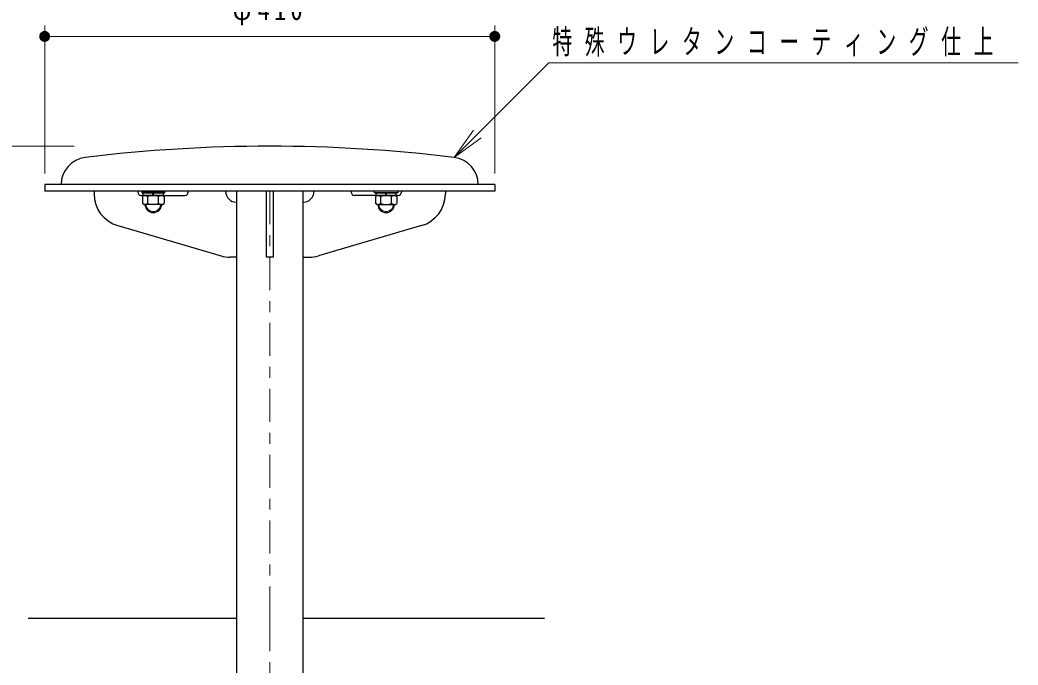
# Model space of a CAD drawing. Units: millimetres on the paper, scale 1:10. Extents: x -385 to 0, y 0 to 267.
# Drawn here: x -320.7 to -229.8, y 118.8 to 177.5 of the extents above; entities that cross this region are included whole.
import ezdxf

# ---------------------------------------------------------------- set-up
doc = ezdxf.new("R2010")
doc.units = ezdxf.units.MM
doc.linetypes.add('USER1', pattern=[4.5, 2.5, -2])
doc.linetypes.add('USER2', pattern=[6, 3, -1, 1, -1])
doc.layers.add('LY_1', color=7, linetype='Continuous', lineweight=25)
doc.styles.add('ＭＳ ゴシック', font='')
doc.styles.get('ＭＳ ゴシック').set_extended_font_data('MS Gothic')

# ---------------------------------------------------------------- blocks, each defined once
blk = doc.blocks.new('filled_dot')
at = {"color": 0, "linetype": 'Continuous', "lineweight": -2, "const_width": 1.25}
blk.add_lwpolyline([(-0.625, 0, 1), (0.625, 0, 1)], format="xyb", close=True, dxfattribs=at)

msp = doc.modelspace()

# ---------------------------------------------------------------- linework, layer by layer
at = {"layer": 'LY_1', "lineweight": 13}
for p, q in [((-318.459, 163.505), (-318.459, 177.005)), ((-277.459, 163.505), (-277.459, 177.005)), ((-318.459, 176.005), (-277.459, 176.005)), ((-281.157, 164.986), (-279.389, 167.461)), ((-281.157, 164.986), (-279.036, 167.108)), ((-278.682, 166.754), (-281.157, 164.986)), ((-315.761, 166.005), (-333.424, 166.005))]:
    msp.add_line(p, q, dxfattribs=at)
at = {"layer": 'LY_1', "color": 131}
for p, q in [((-278.159, 162.505), (-318.459, 162.505)), ((-318.459, 162.505), (-318.459, 161.905)), ((-277.459, 162.505), (-318.459, 162.505)), ((-277.459, 161.905), (-318.459, 161.905)), ((-313.959, 161.905), (-313.959, 161.653)), ((-309.959, 161.905), (-309.959, 161.831)), ((-305.389, 161.905), (-305.389, 161.831)), ((-300.984, 161.905), (-300.984, 123.005)), ((-298.259, 155.905), (-298.259, 161.905)), ((-297.659, 161.905), (-297.659, 155.905)), ((-294.934, 161.905), (-294.934, 123.005)), ((-290.529, 161.905), (-290.529, 161.831)), ((-285.959, 161.905), (-285.959, 161.831)), ((-281.959, 161.905), (-281.959, 161.653)), ((-277.459, 162.505), (-277.459, 161.905)), ((-309.659, 161.531), (-305.689, 161.531)), ((-286.259, 161.531), (-290.229, 161.531)), ((-311.801, 158.774), (-302.396, 156.025)), ((-284.117, 158.774), (-293.522, 156.025)), ((-300.984, 155.905), (-301.555, 155.905)), ((-297.659, 155.905), (-298.259, 155.905)), ((-294.934, 155.905), (-294.363, 155.905)), ((-300.984, 123.005), (-319.959, 123.005)), ((-272.932, 123.005), (-294.934, 123.005))]:
    msp.add_line(p, q, dxfattribs=at)
at = {"layer": 'LY_1'}
for p, q in [((-309.616, 161.905), (-309.616, 161.755)), ((-309.616, 161.905), (-307.516, 161.905)), ((-307.516, 161.755), (-307.516, 161.905)), ((-288.402, 161.755), (-288.402, 161.905)), ((-286.302, 161.905), (-288.402, 161.905)), ((-286.302, 161.905), (-286.302, 161.755)), ((-309.616, 161.755), (-307.516, 161.755)), ((-309.414, 161.505), (-309.546, 161.429)), ((-309.546, 161.429), (-309.546, 160.78)), ((-307.646, 161.755), (-309.486, 161.755)), ((-309.486, 161.505), (-309.486, 161.755)), ((-307.646, 161.505), (-309.486, 161.505)), ((-307.717, 161.505), (-309.414, 161.505)), ((-309.056, 160.78), (-309.056, 161.429)), ((-308.633, 161.505), (-308.566, 161.755)), ((-308.566, 161.505), (-308.499, 161.755)), ((-308.076, 160.78), (-308.076, 161.429)), ((-307.717, 161.505), (-307.586, 161.429)), ((-307.646, 161.505), (-307.646, 161.755)), ((-307.586, 161.429), (-307.586, 160.78)), ((-286.302, 161.755), (-288.402, 161.755)), ((-288.201, 161.505), (-288.332, 161.429)), ((-288.332, 161.429), (-288.332, 160.78)), ((-288.272, 161.755), (-286.432, 161.755)), ((-288.272, 161.505), (-288.272, 161.755)), ((-288.272, 161.505), (-286.432, 161.505)), ((-288.201, 161.505), (-286.504, 161.505)), ((-287.842, 160.78), (-287.842, 161.429)), ((-287.352, 161.505), (-287.419, 161.755)), ((-287.285, 161.505), (-287.352, 161.755)), ((-286.862, 160.78), (-286.862, 161.429)), ((-286.504, 161.505), (-286.372, 161.429)), ((-286.432, 161.505), (-286.432, 161.755)), ((-286.372, 161.429), (-286.372, 160.78)), ((-309.414, 160.705), (-309.546, 160.78)), ((-307.717, 160.705), (-309.414, 160.705)), ((-307.717, 160.705), (-307.586, 160.78)), ((-288.201, 160.705), (-288.332, 160.78)), ((-288.201, 160.705), (-286.504, 160.705)), ((-286.504, 160.705), (-286.372, 160.78))]:
    msp.add_line(p, q, dxfattribs=at)
at = {"layer": 'LY_1', "color": 131, "linetype": 'USER2', "lineweight": 13}
msp.add_line((-297.959, 161.905), (-297.959, 123.005), dxfattribs=at)
at = {"layer": 'LY_1', "color": 4}
for p, q in [((-300.984, 123.005), (-300.984, 111.605)), ((-294.934, 123.005), (-294.934, 111.605))]:
    msp.add_line(p, q, dxfattribs=at)
at = {"layer": 'LY_1', "color": 4, "linetype": 'USER2', "lineweight": 13}
msp.add_line((-297.959, 123.005), (-297.959, 87.178), dxfattribs=at)
at = {"layer": 'LY_1', "lineweight": 13}
msp.add_lwpolyline([(-281.157, 164.986), (-272.545, 173.599), (-229.789, 173.599)], dxfattribs=at)
at = {"layer": 'LY_1', "color": 131}
for centre, radius, start, end in [((-297.959, 26.88), 139.125, 83.06354, 96.93646), ((-314.459, 162.505), 2.5, 96.93646, 180), ((-281.459, 162.505), 2.5, 0, 83.06354), ((-300.984, 161.905), 1, 180, 270), ((-294.934, 161.905), 1, 270, 0), ((-310.959, 161.653), 3, 180, 253.70765), ((-309.659, 161.831), 0.3, 180, 270), ((-305.689, 161.831), 0.3, 270, 0), ((-290.229, 161.831), 0.3, 180, 270), ((-286.259, 161.831), 0.3, 270, 0), ((-284.959, 161.653), 3, 286.29235, 0), ((-301.555, 158.905), 3, 253.70765, 270), ((-294.363, 158.905), 3, 270, 286.29235)]:
    msp.add_arc(centre, radius, start, end, dxfattribs=at)
at = {"layer": 'LY_1'}
for centre, radius, start, end in [((-309.414, 160.618), 0.887, 66.13494, 89.99997), ((-308.566, 159.883), 1.622, 72.41193, 107.58806), ((-307.717, 160.618), 0.887, 90, 113.86506), ((-288.201, 160.618), 0.887, 66.13494, 90), ((-287.352, 159.883), 1.622, 72.41194, 107.58807), ((-286.504, 160.618), 0.887, 90.00003, 113.86506), ((-309.414, 161.591), 0.887, 270.00004, 293.86505), ((-308.566, 160.705), 0.75, 180, 359.99999), ((-308.566, 162.326), 1.622, 252.41192, 287.58805), ((-307.717, 161.591), 0.887, 246.13492, 269.99998), ((-288.201, 161.591), 0.887, 270.00002, 293.86508), ((-287.352, 160.705), 0.75, 180.00001, 0), ((-287.352, 162.326), 1.622, 252.41195, 287.58808), ((-286.504, 161.591), 0.887, 246.13495, 269.99996)]:
    msp.add_arc(centre, radius, start, end, dxfattribs=at)
at = {"layer": 'LY_1', "linetype": 'USER1', "lineweight": 13}
for centre, start, end in [((-308.566, 160.705), 180, 359.99999), ((-287.352, 160.705), 180.00001, 0)]:
    msp.add_arc(centre, 0.65, start, end, dxfattribs=at)

# ---------------------------------------------------------------- block references
at = {"layer": 'LY_1', "lineweight": 13, "xscale": 0.4, "yscale": 0.4}
msp.add_blockref('filled_dot', (-318.459, 176.005), dxfattribs=at)
at = {"layer": 'LY_1', "lineweight": 13, "xscale": 0.4, "yscale": 0.4, "rotation": 180}
msp.add_blockref('filled_dot', (-277.459, 176.005), dxfattribs=at)

# ---------------------------------------------------------------- texts
at = {"layer": 'LY_1', "style": 'ＭＳ ゴシック'}
for s, insert, char_height, attachment_point in [('\\T1.33;\\W0.9;φ410', (-297.959, 177.005), 1.833, 8), ('\\T1.64;\\W0.6;特殊ウレタンコーティング仕上', (-272.205, 175.399), 2.199, 4)]:
    msp.add_mtext(s, dxfattribs=dict(at, insert=insert, char_height=char_height, attachment_point=attachment_point))

doc.saveas('drawing.dxf')
